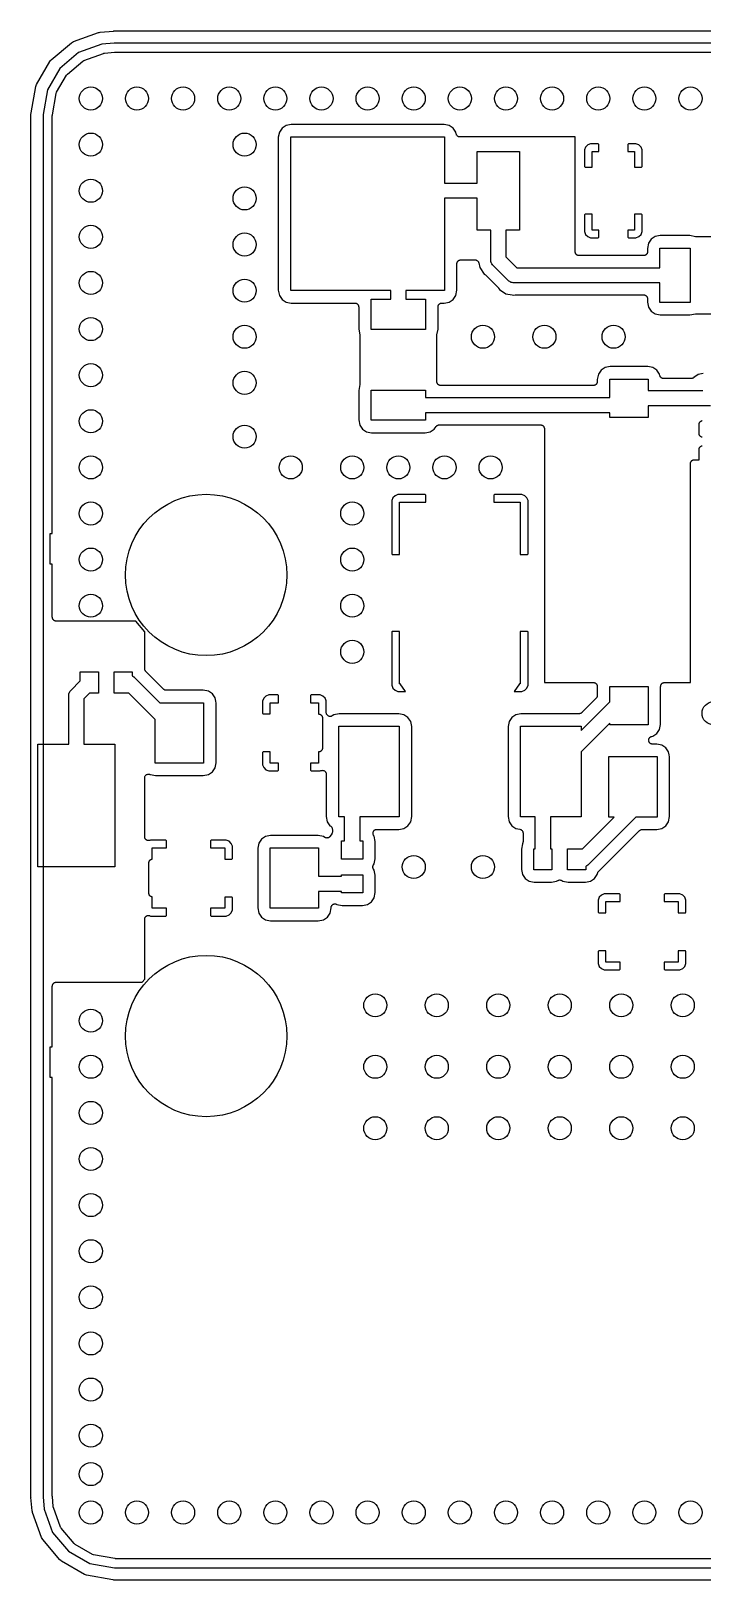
# Model space of a CAD drawing. Extents: x 126.9 to 152.5, y -81.4 to -55.8.
# Drawn here: x 126.9 to 137.99, y -81.38 to -55.78 of the extents above; entities that cross this region are included whole.
import ezdxf

# ---------------------------------------------------------------- set-up
doc = ezdxf.new("R2010")
doc.units = 0
doc.header["$MEASUREMENT"] = 0
doc.layers.add('BLACK', color=7, linetype='CONTINUOUS')

msp = doc.modelspace()

# ---------------------------------------------------------------- linework, layer by layer
at = {"layer": 'BLACK', "linetype": 'Continuous'}
for points in [[(151.132, -81.38), (128.268, -81.38), (128.259, -81.3785), (128.253, -81.3785), (127.818, -81.3019), (127.786, -81.29), (127.404, -81.0695), (127.392, -81.0599), (127.377, -81.0472), (127.094, -80.7093), (127.076, -80.6792), (126.925, -80.2647), (126.923, -80.2519), (126.92, -80.2392), (126.9, -80.0187), (126.901, -80.0158), (126.9, -80.0122), (126.9, -57.1478), (126.902, -57.1392), (126.902, -57.1326), (126.978, -56.6983), (126.99, -56.6656), (126.99, -56.6656), (127.211, -56.2837), (127.222, -56.2704), (127.233, -56.2571), (127.571, -55.9735), (127.601, -55.9562), (128.015, -55.8053), (128.028, -55.8031), (128.041, -55.7997), (128.261, -55.7804), (128.264, -55.7806), (128.268, -55.78), (151.132, -55.78)], [(151.116, -81.0276), (128.298, -81.0276), (128.292, -81.0266), (128.287, -81.0266), (127.934, -80.9645), (127.933, -80.9641), (127.914, -80.957), (127.628, -80.7921), (127.611, -80.778), (127.399, -80.5254), (127.392, -80.5133), (127.388, -80.5063), (127.271, -80.1833), (127.269, -80.1751), (127.267, -80.1671), (127.253, -80.0017), (127.253, -79.999), (127.252, -79.9962), (127.252, -73.0758), (127.216, -73.0758), (127.216, -72.5678), (127.252, -72.5678), (127.252, -71.5645), (127.253, -71.559), (127.253, -71.5535), (127.255, -71.5483), (127.256, -71.5428), (127.259, -71.538), (127.261, -71.5327), (127.264, -71.5285), (127.267, -71.5237), (127.272, -71.5201), (127.275, -71.5159), (127.28, -71.5131), (127.284, -71.5095), (127.289, -71.5076), (127.294, -71.5048), (127.3, -71.5039), (127.305, -71.502), (127.31, -71.502), (127.316, -71.501), (128.737, -71.501), (128.778, -71.4523), (128.778, -70.4602), (128.779, -70.4534), (128.78, -70.4465), (128.781, -70.4426), (128.782, -70.4385), (128.785, -70.4325), (128.788, -70.4261), (128.791, -70.423), (128.793, -70.4194), (128.798, -70.4149), (128.803, -70.4098), (128.807, -70.4079), (128.81, -70.4052), (128.816, -70.4028), (128.822, -70.3996), (128.827, -70.3991), (128.83, -70.3977), (128.837, -70.3977), (128.844, -70.3968), (128.848, -70.3977), (128.853, -70.3977), (128.859, -70.4), (128.866, -70.4015), (128.877, -70.4063), (129.128, -70.4063), (129.139, -70.3958), (129.139, -70.2793), (128.902, -70.2793), (128.902, -70.0916), (128.899, -70.0916), (128.894, -70.0897), (128.889, -70.0887), (128.884, -70.086), (128.879, -70.0841), (128.874, -70.0805), (128.87, -70.0777), (128.866, -70.0735), (128.862, -70.0699), (128.859, -70.0651), (128.855, -70.0608), (128.854, -70.0556), (128.851, -70.0508), (128.85, -70.0453), (128.848, -70.0401), (128.848, -70.0345), (128.847, -70.0291), (128.847, -69.5287), (128.848, -69.5232), (128.848, -69.5177), (128.85, -69.5124), (128.851, -69.507), (128.854, -69.5022), (128.855, -69.4969), (128.859, -69.4927), (128.862, -69.4879), (128.866, -69.4843), (128.87, -69.48), (128.874, -69.4773), (128.879, -69.4737), (128.884, -69.4718), (128.889, -69.469), (128.894, -69.4681), (128.899, -69.4662), (128.902, -69.4662), (128.902, -69.2785), (129.139, -69.2785), (129.139, -69.1619), (129.128, -69.1515), (128.877, -69.1515), (128.866, -69.1562), (128.859, -69.1577), (128.853, -69.1601), (128.848, -69.1601), (128.844, -69.161), (128.837, -69.1601), (128.83, -69.1601), (128.827, -69.1587), (128.822, -69.1581), (128.816, -69.1549), (128.81, -69.1525), (128.807, -69.1499), (128.803, -69.1479), (128.798, -69.1428), (128.793, -69.1384), (128.791, -69.1348), (128.788, -69.1317), (128.785, -69.1253), (128.782, -69.1193), (128.781, -69.1152), (128.78, -69.1113), (128.779, -69.1044), (128.778, -69.0976), (128.778, -68.1246), (128.778, -68.1225), (128.778, -68.1204), (128.78, -68.1117), (128.782, -68.1029), (128.783, -68.101), (128.783, -68.099), (128.788, -68.0915), (128.793, -68.0838), (128.794, -68.0824), (128.796, -68.0807), (128.803, -68.0754), (128.81, -68.0696), (128.812, -68.0689), (128.813, -68.0676), (128.822, -68.0651), (128.83, -68.062), (128.833, -68.062), (128.835, -68.0615), (128.844, -68.062), (128.853, -68.062), (128.854, -68.0628), (128.857, -68.0629), (128.865, -68.0665), (128.873, -68.0696), (128.874, -68.0698), (128.958, -68.0867), (129.746, -68.0867), (129.83, -68.0699), (129.896, -68.0257), (129.94, -67.9595), (129.957, -67.8752), (129.957, -66.887), (129.951, -66.8552), (129.94, -66.8027), (129.896, -66.7365), (129.83, -66.6923), (129.746, -66.6756), (129.132, -66.6756), (129.13, -66.6751), (129.127, -66.6753), (129.119, -66.6732), (129.111, -66.6717), (129.108, -66.6704), (129.106, -66.6696), (129.099, -66.6649), (129.092, -66.6607), (129.09, -66.6586), (129.088, -66.657), (128.797, -66.3661), (128.795, -66.3638), (128.793, -66.362), (128.789, -66.3548), (128.784, -66.348), (128.783, -66.3453), (128.782, -66.3429), (128.78, -66.3347), (128.778, -66.3267), (128.778, -66.3239), (128.778, -66.3212), (128.778, -65.7077), (128.631, -65.532), (127.895, -65.532), (127.889, -65.533), (127.883, -65.532), (127.316, -65.532), (127.31, -65.531), (127.305, -65.531), (127.3, -65.5291), (127.294, -65.5282), (127.289, -65.5254), (127.284, -65.5235), (127.28, -65.5199), (127.275, -65.5171), (127.272, -65.5129), (127.267, -65.5093), (127.264, -65.5045), (127.261, -65.5002), (127.259, -65.495), (127.256, -65.4902), (127.255, -65.4847), (127.253, -65.4795), (127.253, -65.474), (127.252, -65.4685), (127.252, -64.5922), (127.216, -64.5922), (127.216, -64.0842), (127.252, -64.0842), (127.252, -57.1776), (127.253, -57.1722), (127.253, -57.1666), (127.315, -56.8143), (127.323, -56.7936), (127.323, -56.7936), (127.488, -56.5081), (127.496, -56.4989), (127.502, -56.4912), (127.755, -56.2793), (127.774, -56.2683), (128.097, -56.1507), (128.105, -56.1493), (128.113, -56.1471), (128.278, -56.1326), (128.281, -56.1329), (128.284, -56.1324), (151.102, -56.1324)], [(138.69, -59.182), (137.892, -59.182), (137.886, -59.1809), (137.88, -59.1808), (137.785, -59.1618), (137.297, -59.1618), (137.213, -59.1786), (137.147, -59.2228), (137.103, -59.289), (137.086, -59.3733), (137.086, -59.4285), (137.085, -59.434), (137.085, -59.4395), (137.083, -59.4447), (137.082, -59.4502), (137.079, -59.455), (137.077, -59.4602), (137.074, -59.4645), (137.071, -59.4693), (137.067, -59.4729), (137.063, -59.4771), (137.058, -59.4799), (137.054, -59.4835), (137.049, -59.4854), (137.044, -59.4882), (137.039, -59.4891), (137.033, -59.491), (137.028, -59.491), (137.022, -59.492), (135.953, -59.492), (135.948, -59.491), (135.942, -59.491), (135.937, -59.4891), (135.932, -59.4882), (135.927, -59.4854), (135.922, -59.4835), (135.917, -59.4799), (135.913, -59.4771), (135.909, -59.4729), (135.905, -59.4693), (135.902, -59.4645), (135.899, -59.4602), (135.897, -59.455), (135.894, -59.4502), (135.893, -59.4447), (135.891, -59.4395), (135.891, -59.434), (135.89, -59.4285), (135.89, -57.5373), (135.889, -57.532), (135.884, -57.531), (133.987, -57.531), (133.977, -57.5292), (133.967, -57.5276), (133.966, -57.5273), (133.965, -57.5272), (133.956, -57.522), (133.947, -57.517), (133.947, -57.5165), (133.946, -57.5161), (133.94, -57.5082), (133.933, -57.5004), (133.932, -57.4998), (133.932, -57.4992), (133.928, -57.4895), (133.925, -57.4799), (133.919, -57.453), (133.875, -57.3868), (133.809, -57.3426), (133.725, -57.3258), (131.197, -57.3258), (131.113, -57.3426), (131.047, -57.3868), (131.003, -57.453), (130.986, -57.5373), (130.986, -60.0647), (131.003, -60.149), (131.047, -60.2152), (131.113, -60.2594), (131.197, -60.2762), (132.25, -60.2762), (132.256, -60.2771), (132.261, -60.2771), (132.267, -60.279), (132.272, -60.28), (132.277, -60.2828), (132.282, -60.2847), (132.286, -60.2882), (132.291, -60.291), (132.295, -60.2953), (132.299, -60.2988), (132.302, -60.3037), (132.305, -60.3079), (132.307, -60.3131), (132.31, -60.3179), (132.311, -60.3234), (132.313, -60.3286), (132.313, -60.3342), (132.314, -60.3397), (132.314, -60.7077), (132.333, -60.803), (132.333, -60.8092), (132.334, -60.8154), (132.334, -61.6126), (132.333, -61.6188), (132.333, -61.625), (132.314, -61.7203), (132.314, -62.2077), (132.331, -62.292), (132.375, -62.3582), (132.441, -62.4024), (132.525, -62.4192), (133.413, -62.4192), (133.497, -62.4024), (133.563, -62.3582), (133.591, -62.3172), (133.597, -62.3107), (133.603, -62.3039), (133.604, -62.3028), (133.606, -62.3013), (133.614, -62.2973), (133.622, -62.2928), (133.624, -62.2925), (133.626, -62.2915), (133.635, -62.2906), (133.643, -62.289), (135.319, -62.289), (135.324, -62.29), (135.33, -62.29), (135.335, -62.2919), (135.34, -62.2928), (135.345, -62.2956), (135.35, -62.2975), (135.355, -62.3011), (135.359, -62.3039), (135.363, -62.3081), (135.367, -62.3117), (135.37, -62.3165), (135.373, -62.3207), (135.375, -62.326), (135.378, -62.3308), (135.379, -62.3363), (135.381, -62.3415), (135.381, -62.347), (135.382, -62.3525), (135.382, -66.5417), (135.383, -66.547), (135.388, -66.548), (136.193, -66.548), (136.198, -66.549), (136.204, -66.549), (136.209, -66.5509), (136.215, -66.5518), (136.219, -66.5546), (136.225, -66.5565), (136.229, -66.5601), (136.234, -66.5629), (136.237, -66.5671), (136.241, -66.5707), (136.244, -66.5755), (136.248, -66.5797), (136.25, -66.585), (136.253, -66.5898), (136.253, -66.5953), (136.255, -66.6005), (136.255, -66.606), (136.256, -66.6115), (136.256, -66.7625), (136.256, -66.7653), (136.256, -66.7681), (136.254, -66.7761), (136.253, -66.7843), (136.251, -66.7867), (136.25, -66.7894), (136.246, -66.7962), (136.241, -66.8034), (136.239, -66.8052), (136.238, -66.8074), (136.001, -67.0443), (135.999, -67.0459), (135.997, -67.0481), (135.99, -67.0522), (135.983, -67.057), (135.98, -67.0577), (135.978, -67.0591), (135.969, -67.0605), (135.961, -67.0627), (135.959, -67.0624), (135.956, -67.0629), (134.992, -67.0629), (134.908, -67.0797), (134.842, -67.1239), (134.797, -67.1901), (134.781, -67.2743), (134.781, -68.763), (134.797, -68.8473), (134.842, -68.9134), (134.908, -68.9576), (134.978, -68.9716), (134.988, -68.9753), (134.997, -68.9789), (134.998, -68.9793), (134.998, -68.9796), (135.006, -68.9864), (135.014, -68.993), (135.014, -68.9937), (135.015, -68.9941), (135.02, -69.0032), (135.025, -69.0121), (135.025, -69.0128), (135.026, -69.0135), (135.027, -69.0237), (135.029, -69.0339), (135.029, -69.1796), (135.028, -69.1871), (135.027, -69.1947), (135.026, -69.1979), (135.025, -69.2014), (135.021, -69.208), (135.018, -69.2149), (135.018, -69.216), (135.001, -69.3003), (135.001, -69.6377), (135.018, -69.722), (135.062, -69.7882), (135.128, -69.8324), (135.212, -69.8492), (135.5, -69.8492), (135.584, -69.8324), (135.601, -69.8212), (135.605, -69.8196), (135.608, -69.8171), (135.615, -69.8152), (135.621, -69.8124), (135.625, -69.8121), (135.629, -69.8109), (135.636, -69.8114), (135.643, -69.8109), (135.647, -69.8121), (135.651, -69.8124), (135.657, -69.8152), (135.664, -69.8171), (135.667, -69.8196), (135.671, -69.8212), (135.688, -69.8324), (135.772, -69.8492), (136.06, -69.8492), (136.144, -69.8324), (136.21, -69.7882), (136.254, -69.722), (136.258, -69.7063), (136.258, -69.705), (136.258, -69.7036), (136.261, -69.6961), (136.263, -69.6911), (136.264, -69.6889), (136.266, -69.6858), (136.266, -69.6847), (136.267, -69.6835), (136.268, -69.6827), (136.272, -69.6781), (136.275, -69.673), (136.954, -68.9943), (136.956, -68.9927), (136.958, -68.9905), (136.965, -68.9864), (136.972, -68.9816), (136.975, -68.9809), (136.977, -68.9795), (136.986, -68.9781), (136.994, -68.9759), (136.996, -68.9761), (136.999, -68.9757), (137.239, -68.9757), (137.323, -68.9589), (137.389, -68.9147), (137.433, -68.8485), (137.45, -68.7642), (137.45, -67.776), (137.444, -67.7442), (137.433, -67.6917), (137.389, -67.6255), (137.323, -67.5813), (137.239, -67.5646), (137.167, -67.5646), (137.163, -67.5637), (137.158, -67.5638), (137.152, -67.5618), (137.146, -67.5607), (137.141, -67.5583), (137.137, -67.5568), (137.132, -67.5528), (137.126, -67.5497), (137.123, -67.546), (137.12, -67.5429), (137.116, -67.5376), (137.112, -67.5328), (137.111, -67.5283), (137.108, -67.5241), (137.107, -67.518), (137.105, -67.5121), (137.105, -67.5072), (137.104, -67.5025), (137.105, -67.4963), (137.105, -67.4901), (137.106, -67.4855), (137.107, -67.4807), (137.11, -67.4752), (137.112, -67.4693), (137.115, -67.4656), (137.118, -67.4613), (137.122, -67.4572), (137.126, -67.4524), (137.131, -67.45), (137.134, -67.4468), (137.14, -67.4445), (137.146, -67.4414), (137.15, -67.4406), (137.155, -67.4388), (137.175, -67.4349), (137.241, -67.3907), (137.285, -67.3245), (137.302, -67.2402), (137.302, -66.6115), (137.303, -66.606), (137.303, -66.6005), (137.305, -66.5953), (137.305, -66.5898), (137.308, -66.585), (137.31, -66.5797), (137.314, -66.5755), (137.317, -66.5707), (137.321, -66.5671), (137.324, -66.5629), (137.329, -66.5601), (137.333, -66.5565), (137.339, -66.5546), (137.343, -66.5518), (137.349, -66.5509), (137.354, -66.549), (137.36, -66.549), (137.365, -66.548), (137.789, -66.548), (137.794, -66.547), (137.795, -66.5417), (137.795, -62.9285), (137.796, -62.923), (137.796, -62.9175), (137.798, -62.9123), (137.799, -62.9068), (137.802, -62.902), (137.804, -62.8968), (137.807, -62.8925), (137.81, -62.8877), (137.814, -62.8841), (137.818, -62.8799), (137.822, -62.8771), (137.827, -62.8735), (137.832, -62.8716), (137.837, -62.8688), (137.842, -62.8679), (137.847, -62.866), (137.853, -62.866), (137.858, -62.865), (137.938, -62.865), (137.938, -62.6975), (137.938, -62.692), (137.938, -62.6865), (137.94, -62.6813), (137.941, -62.6758), (137.944, -62.671), (137.946, -62.6657), (137.95, -62.6615), (137.952, -62.6567), (137.957, -62.6531), (137.96, -62.6489), (137.965, -62.6461), (137.969, -62.6425), (137.974, -62.6406), (137.979, -62.6378), (137.985, -62.6369), (137.99, -62.635)], [(138.007, -61.4418), (137.923, -61.4586), (137.852, -61.5058), (137.85, -61.5091), (137.848, -61.5102), (137.846, -61.5117), (137.838, -61.5157), (137.83, -61.5202), (137.828, -61.5205), (137.826, -61.5215), (137.818, -61.5224), (137.809, -61.524), (137.351, -61.524), (137.341, -61.5222), (137.331, -61.5206), (137.33, -61.5203), (137.329, -61.5202), (137.32, -61.515), (137.311, -61.51), (137.311, -61.5095), (137.31, -61.5091), (137.304, -61.5012), (137.297, -61.4934), (137.296, -61.4928), (137.296, -61.4922), (137.292, -61.4825), (137.289, -61.4729), (137.285, -61.4535), (137.241, -61.3873), (137.175, -61.3431), (137.09, -61.3263), (136.468, -61.3263), (136.383, -61.3431), (136.317, -61.3873), (136.273, -61.4535), (136.256, -61.5378), (136.256, -61.5755), (136.255, -61.581), (136.255, -61.5865), (136.253, -61.5917), (136.253, -61.5972), (136.25, -61.602), (136.248, -61.6073), (136.244, -61.6115), (136.241, -61.6163), (136.237, -61.6199), (136.234, -61.6241), (136.229, -61.6269), (136.225, -61.6305), (136.219, -61.6324), (136.215, -61.6352), (136.209, -61.6361), (136.204, -61.638), (136.198, -61.638), (136.193, -61.639), (133.667, -61.639), (133.662, -61.638), (133.656, -61.638), (133.651, -61.6361), (133.646, -61.6352), (133.641, -61.6324), (133.636, -61.6305), (133.631, -61.6269), (133.627, -61.6241), (133.623, -61.6199), (133.619, -61.6163), (133.616, -61.6115), (133.613, -61.6073), (133.611, -61.602), (133.608, -61.5972), (133.607, -61.5917), (133.605, -61.5865), (133.605, -61.581), (133.604, -61.5755), (133.604, -60.8154), (133.605, -60.8092), (133.605, -60.803), (133.624, -60.7077), (133.624, -60.3397), (133.625, -60.3342), (133.625, -60.3286), (133.627, -60.3234), (133.628, -60.3179), (133.631, -60.3131), (133.633, -60.3079), (133.636, -60.3037), (133.639, -60.2988), (133.643, -60.2953), (133.647, -60.291), (133.652, -60.2882), (133.656, -60.2847), (133.661, -60.2828), (133.666, -60.28), (133.671, -60.279), (133.677, -60.2771), (133.682, -60.2771), (133.688, -60.2762), (133.725, -60.2762), (133.809, -60.2594), (133.875, -60.2152), (133.919, -60.149), (133.936, -60.0647), (133.936, -59.6265), (133.937, -59.621), (133.937, -59.6155), (133.939, -59.6103), (133.94, -59.6048), (133.943, -59.6), (133.945, -59.5947), (133.948, -59.5905), (133.951, -59.5857), (133.955, -59.5821), (133.959, -59.5779), (133.964, -59.5751), (133.968, -59.5715), (133.973, -59.5696), (133.978, -59.5668), (133.983, -59.5659), (133.989, -59.564), (133.994, -59.564), (134, -59.563), (134.237, -59.563), (134.247, -59.5648), (134.257, -59.5664), (134.258, -59.5667), (134.258, -59.5668), (134.267, -59.572), (134.276, -59.577), (134.277, -59.5775), (134.277, -59.5779), (134.284, -59.5858), (134.291, -59.5936), (134.291, -59.5942), (134.292, -59.5947), (134.295, -59.6045), (134.299, -59.6141), (134.314, -59.6898), (134.386, -59.7973), (134.408, -59.812), (134.412, -59.8163), (134.417, -59.8199), (134.617, -60.0198), (134.621, -60.0249), (134.625, -60.0294), (134.64, -60.0513), (134.747, -60.1231), (134.848, -60.1432), (134.848, -60.1432), (134.874, -60.1484), (134.9, -60.1432), (134.906, -60.1431), (134.912, -60.142), (137.022, -60.142), (137.028, -60.143), (137.033, -60.143), (137.039, -60.1449), (137.044, -60.1458), (137.049, -60.1486), (137.054, -60.1505), (137.058, -60.1541), (137.063, -60.1569), (137.067, -60.1611), (137.071, -60.1647), (137.074, -60.1695), (137.077, -60.1737), (137.079, -60.179), (137.082, -60.1838), (137.083, -60.1893), (137.085, -60.1945), (137.085, -60.2), (137.086, -60.2055), (137.086, -60.2607), (137.103, -60.345), (137.147, -60.4112), (137.213, -60.4554), (137.297, -60.4722), (137.785, -60.4722), (137.88, -60.4532), (137.886, -60.4531), (137.892, -60.452), (138.69, -60.452)], [(138.127, -61.974), (137.096, -61.974), (137.096, -62.1665), (136.462, -62.1665), (136.462, -62.089), (133.419, -62.089), (133.419, -62.214), (132.519, -62.214), (132.519, -61.714), (133.419, -61.714), (133.419, -61.839), (136.462, -61.839), (136.462, -61.5315), (137.096, -61.5315), (137.096, -61.724), (138.001, -61.724)], [(137.99, -62.4945), (137.985, -62.4926), (137.979, -62.4917), (137.974, -62.4889), (137.969, -62.487), (137.965, -62.4834), (137.96, -62.4806), (137.957, -62.4764), (137.952, -62.4728), (137.95, -62.468), (137.946, -62.4637), (137.944, -62.4585), (137.941, -62.4537), (137.94, -62.4482), (137.938, -62.443), (137.938, -62.4375), (137.938, -62.432), (137.938, -62.282), (137.938, -62.2765), (137.938, -62.271), (137.94, -62.2658), (137.941, -62.2603), (137.944, -62.2555), (137.946, -62.2502), (137.95, -62.246), (137.952, -62.2412), (137.957, -62.2376), (137.96, -62.2334), (137.965, -62.2306), (137.969, -62.227), (137.974, -62.2251), (137.979, -62.2223), (137.985, -62.2214), (137.99, -62.2195)]]:
    msp.add_lwpolyline(points, dxfattribs=at)
for points in [[(128.071, -55.9978), (127.686, -56.1381), (127.375, -56.3989), (127.172, -56.7504), (127.1, -57.1587), (127.1, -80.0056), (127.118, -80.2087), (127.258, -80.5942), (127.519, -80.9051), (127.87, -81.108), (128.279, -81.18), (151.126, -81.18), (151.329, -81.1622), (151.714, -81.0219), (152.025, -80.7611), (152.228, -80.4096), (152.3, -80.0012), (152.3, -57.1544), (152.282, -56.9513), (152.142, -56.5658), (151.881, -56.2549), (151.53, -56.052), (151.121, -55.98), (128.274, -55.98)], [(134.27, -58.295), (134.27, -57.77), (134.97, -57.77), (134.97, -59.07), (134.745, -59.07), (134.745, -59.5112), (134.926, -59.692), (137.291, -59.692), (137.291, -59.367), (137.791, -59.367), (137.791, -60.267), (137.291, -60.267), (137.291, -59.942), (134.871, -59.942), (134.869, -59.9415), (134.863, -59.942), (134.847, -59.9378), (134.831, -59.9349), (134.826, -59.9321), (134.821, -59.9307), (134.808, -59.9213), (134.793, -59.9131), (134.79, -59.9089), (134.788, -59.9073), (134.53, -59.6495), (134.528, -59.6472), (134.524, -59.6437), (134.516, -59.6295), (134.506, -59.616), (134.505, -59.6107), (134.502, -59.6059), (134.499, -59.5898), (134.495, -59.5739), (134.495, -59.5684), (134.495, -59.5657), (134.495, -59.07), (134.27, -59.07), (134.27, -58.545), (133.731, -58.545), (133.731, -60.071), (133.094, -60.071), (133.094, -60.214), (133.419, -60.214), (133.419, -60.714), (132.519, -60.714), (132.519, -60.214), (132.844, -60.214), (132.844, -60.071), (131.191, -60.071), (131.191, -57.531), (133.731, -57.531), (133.731, -58.295)], [(136.098, -57.6623), (136.062, -57.6981), (136.043, -57.7447), (136.043, -58.0211), (136.053, -58.0315), (136.17, -58.0315), (136.17, -57.77), (136.281, -57.77), (136.281, -57.6534), (136.271, -57.643), (136.145, -57.643)], [(136.758, -57.6534), (136.758, -57.77), (136.87, -57.77), (136.87, -58.0315), (136.987, -58.0315), (136.997, -58.0211), (136.997, -57.7447), (136.978, -57.6981), (136.942, -57.6623), (136.895, -57.643), (136.769, -57.643)], [(136.043, -58.8189), (136.043, -59.0953), (136.062, -59.1419), (136.098, -59.1777), (136.145, -59.197), (136.271, -59.197), (136.281, -59.1866), (136.281, -59.07), (136.17, -59.07), (136.17, -58.8085), (136.053, -58.8085)], [(136.87, -59.07), (136.758, -59.07), (136.758, -59.1866), (136.769, -59.197), (136.895, -59.197), (136.942, -59.1777), (136.978, -59.1419), (136.997, -59.0953), (136.997, -58.8189), (136.987, -58.8085), (136.87, -58.8085)], [(132.914, -63.4596), (132.878, -63.4954), (132.859, -63.542), (132.859, -64.4218), (132.869, -64.4322), (132.986, -64.4322), (132.986, -63.5673), (133.422, -63.5673), (133.422, -63.4507), (133.411, -63.4403), (132.96, -63.4403)], [(134.548, -63.4507), (134.548, -63.5673), (134.984, -63.5673), (134.984, -64.4322), (135.101, -64.4322), (135.111, -64.4218), (135.111, -63.542), (135.092, -63.4954), (135.056, -63.4596), (135.01, -63.4403), (134.559, -63.4403)], [(132.859, -65.7126), (132.859, -66.5923), (132.878, -66.639), (132.914, -66.6747), (132.96, -66.694), (133.086, -66.694), (133.001, -66.567), (132.986, -66.567), (132.986, -66.5436), (132.984, -66.5416), (132.986, -66.5416), (132.986, -65.7022), (132.869, -65.7022)], [(134.984, -66.5416), (134.986, -66.5416), (134.984, -66.5436), (134.984, -66.567), (134.969, -66.567), (134.884, -66.694), (135.01, -66.694), (135.056, -66.6747), (135.092, -66.639), (135.111, -66.5923), (135.111, -65.7126), (135.101, -65.7022), (134.984, -65.7022)], [(127.865, -66.723), (127.773, -66.8151), (127.773, -67.564), (128.283, -67.564), (128.283, -69.596), (127.013, -69.596), (127.013, -67.564), (127.523, -67.564), (127.523, -66.7606), (127.523, -66.7579), (127.523, -66.7524), (127.527, -66.7365), (127.53, -66.7204), (127.533, -66.7156), (127.534, -66.7103), (127.543, -66.6968), (127.552, -66.6826), (127.556, -66.6791), (127.557, -66.6768), (127.713, -66.5212), (127.713, -66.373), (128.013, -66.373), (128.013, -66.723)], [(128.585, -66.4437), (128.6, -66.4519), (128.603, -66.4561), (128.605, -66.4577), (129.028, -66.8807), (129.752, -66.8807), (129.752, -67.8815), (128.952, -67.8815), (128.952, -67.1578), (128.517, -66.723), (128.273, -66.723), (128.273, -66.373), (128.573, -66.373), (128.573, -66.435)], [(131.515, -66.7642), (131.515, -66.8807), (131.652, -66.8807), (131.652, -67.0674), (131.657, -67.0684), (131.663, -67.0684), (131.668, -67.0703), (131.674, -67.0713), (131.679, -67.074), (131.684, -67.0759), (131.688, -67.0795), (131.693, -67.0823), (131.696, -67.0865), (131.701, -67.0901), (131.703, -67.0949), (131.707, -67.0992), (131.709, -67.1044), (131.712, -67.1092), (131.713, -67.1147), (131.715, -67.1199), (131.715, -67.1255), (131.716, -67.1309), (131.716, -67.6313), (131.715, -67.6368), (131.715, -67.6423), (131.713, -67.6476), (131.712, -67.653), (131.709, -67.6578), (131.707, -67.6631), (131.703, -67.6673), (131.701, -67.6721), (131.696, -67.6757), (131.693, -67.68), (131.688, -67.6827), (131.684, -67.6863), (131.679, -67.6882), (131.674, -67.691), (131.668, -67.6919), (131.663, -67.6938), (131.657, -67.6938), (131.652, -67.6948), (131.652, -67.8815), (131.515, -67.8815), (131.515, -67.9981), (131.526, -68.0085), (131.677, -68.0085), (131.691, -68.003), (131.697, -68.0015), (131.704, -67.9991), (131.708, -67.9991), (131.712, -67.9982), (131.719, -67.9991), (131.726, -67.9991), (131.73, -68.0006), (131.734, -68.0011), (131.74, -68.0043), (131.747, -68.0067), (131.75, -68.0094), (131.753, -68.0113), (131.758, -68.0164), (131.763, -68.0209), (131.766, -68.0245), (131.768, -68.0276), (131.771, -68.034), (131.774, -68.04), (131.775, -68.0441), (131.777, -68.0479), (131.777, -68.0549), (131.778, -68.0617), (131.778, -68.763), (131.795, -68.8473), (131.839, -68.9134), (131.852, -68.9218), (131.858, -68.928), (131.865, -68.9337), (131.866, -68.9356), (131.868, -68.937), (131.872, -68.9451), (131.876, -68.9528), (131.877, -68.9549), (131.877, -68.9568), (131.878, -68.9657), (131.88, -68.9746), (131.88, -69.0142), (131.879, -69.0217), (131.878, -69.0293), (131.877, -69.0325), (131.876, -69.0359), (131.872, -69.0425), (131.869, -69.0495), (131.843, -69.0891), (131.839, -69.0931), (131.836, -69.0977), (131.831, -69.101), (131.828, -69.105), (131.823, -69.1075), (131.818, -69.1108), (131.813, -69.1123), (131.808, -69.1148), (131.802, -69.1154), (131.797, -69.1169), (131.791, -69.1166), (131.786, -69.1172), (131.78, -69.1159), (131.775, -69.1155), (131.77, -69.1133), (131.764, -69.1119), (131.76, -69.1089), (131.755, -69.1066), (131.73, -69.0901), (131.646, -69.0733), (130.858, -69.0733), (130.774, -69.0901), (130.708, -69.1343), (130.664, -69.2005), (130.647, -69.2848), (130.647, -70.273), (130.664, -70.3573), (130.708, -70.4235), (130.774, -70.4677), (130.858, -70.4844), (131.646, -70.4844), (131.73, -70.4677), (131.796, -70.4235), (131.84, -70.3573), (131.857, -70.273), (131.857, -70.2685), (131.858, -70.2665), (131.857, -70.2644), (131.859, -70.2556), (131.861, -70.2468), (131.862, -70.245), (131.863, -70.2429), (131.868, -70.2355), (131.872, -70.2277), (131.874, -70.2264), (131.875, -70.2246), (131.882, -70.2193), (131.889, -70.2135), (131.891, -70.2128), (131.893, -70.2116), (131.901, -70.2091), (131.91, -70.206), (131.912, -70.206), (131.914, -70.2054), (131.923, -70.206), (131.932, -70.206), (131.934, -70.2067), (131.936, -70.2068), (131.944, -70.2105), (131.952, -70.2135), (131.953, -70.2143), (132.038, -70.2312), (132.376, -70.2312), (132.46, -70.2144), (132.526, -70.1702), (132.57, -70.104), (132.587, -70.0197), (132.587, -69.7323), (132.57, -69.648), (132.559, -69.6313), (132.558, -69.6275), (132.555, -69.6241), (132.553, -69.6174), (132.55, -69.6111), (132.55, -69.6069), (132.549, -69.6029), (132.549, -69.596), (132.549, -69.5891), (132.55, -69.5851), (132.55, -69.5809), (132.553, -69.5746), (132.555, -69.5679), (132.558, -69.5645), (132.559, -69.5607), (132.57, -69.544), (132.587, -69.4597), (132.587, -69.1723), (132.57, -69.088), (132.561, -69.0732), (132.56, -69.0712), (132.558, -69.0696), (132.555, -69.0612), (132.552, -69.053), (132.551, -69.0509), (132.551, -69.0489), (132.551, -69.0399), (132.55, -69.031), (132.551, -69.029), (132.551, -69.0269), (132.554, -69.0184), (132.556, -69.0098), (132.558, -69.0081), (132.558, -69.0061), (132.564, -68.9993), (132.569, -68.992), (132.571, -68.9909), (132.572, -68.9892), (132.58, -68.9848), (132.588, -68.9798), (132.59, -68.9793), (132.592, -68.9782), (132.6, -68.9767), (132.609, -68.9745), (132.611, -68.9748), (132.613, -68.9744), (132.978, -68.9744), (133.062, -68.9576), (133.128, -68.9134), (133.173, -68.8473), (133.189, -68.763), (133.189, -67.2743), (133.173, -67.1901), (133.128, -67.1239), (133.062, -67.0797), (132.978, -67.0629), (131.99, -67.0629), (131.905, -67.0797), (131.878, -67.0982), (131.876, -67.099), (131.874, -67.1004), (131.866, -67.1034), (131.858, -67.1071), (131.856, -67.1072), (131.854, -67.1079), (131.845, -67.1079), (131.836, -67.1085), (131.834, -67.1079), (131.831, -67.1079), (131.823, -67.1048), (131.814, -67.1023), (131.813, -67.1011), (131.811, -67.1004), (131.804, -67.0946), (131.797, -67.0893), (131.795, -67.0875), (131.794, -67.0862), (131.789, -67.0784), (131.784, -67.0709), (131.784, -67.0689), (131.783, -67.0671), (131.781, -67.0583), (131.779, -67.0495), (131.779, -67.0474), (131.779, -67.0454), (131.779, -66.8479), (131.778, -66.8467), (131.774, -66.8414), (131.772, -66.8374), (131.77, -66.8339), (131.76, -66.8088), (131.724, -66.7731), (131.677, -66.7537), (131.526, -66.7537)], [(130.78, -66.7731), (130.744, -66.8088), (130.725, -66.8555), (130.725, -67.057), (130.735, -67.0674), (130.852, -67.0674), (130.852, -66.8807), (130.988, -66.8807), (130.988, -66.7642), (130.978, -66.7537), (130.827, -66.7537)], [(136.462, -67.2465), (136.462, -67.2201), (135.987, -67.6951), (135.987, -68.7692), (135.483, -68.7692), (135.483, -69.294), (135.506, -69.294), (135.506, -69.644), (135.206, -69.644), (135.206, -69.294), (135.229, -69.294), (135.229, -68.7692), (134.986, -68.7692), (134.986, -67.2681), (135.987, -67.2681), (135.987, -67.3415), (136.462, -66.8665), (136.462, -66.6115), (137.096, -66.6115), (137.096, -67.2465)], [(132.334, -68.7692), (132.334, -69.166), (132.382, -69.166), (132.382, -69.466), (132.032, -69.466), (132.032, -69.166), (132.08, -69.166), (132.08, -68.7692), (131.983, -68.7692), (131.983, -67.2681), (132.984, -67.2681), (132.984, -68.7692)], [(130.725, -67.7052), (130.725, -67.9068), (130.744, -67.9534), (130.78, -67.9892), (130.827, -68.0085), (130.978, -68.0085), (130.988, -67.9981), (130.988, -67.8815), (130.852, -67.8815), (130.852, -67.6948), (130.735, -67.6948)], [(136.895, -68.7705), (136.105, -69.5607), (136.103, -69.5624), (136.099, -69.5667), (136.085, -69.575), (136.071, -69.5845), (136.066, -69.5858), (136.066, -69.644), (135.766, -69.644), (135.766, -69.4954), (135.764, -69.4911), (135.764, -69.4469), (135.766, -69.4426), (135.766, -69.294), (136.012, -69.294), (136.536, -68.7705), (136.445, -68.7705), (136.445, -67.7697), (137.245, -67.7697), (137.245, -68.7705)], [(130.173, -69.1708), (130.127, -69.1515), (129.876, -69.1515), (129.865, -69.1619), (129.865, -69.2785), (130.101, -69.2785), (130.101, -69.4652), (130.218, -69.4652), (130.228, -69.4548), (130.228, -69.2532), (130.209, -69.2066)], [(132.032, -69.749), (132.032, -69.726), (132.382, -69.726), (132.382, -70.026), (132.032, -70.026), (132.032, -70.003), (131.652, -70.003), (131.652, -70.2793), (130.852, -70.2793), (130.852, -69.2785), (131.652, -69.2785), (131.652, -69.749)], [(130.101, -70.2793), (129.865, -70.2793), (129.865, -70.3958), (129.876, -70.4063), (130.127, -70.4063), (130.173, -70.3869), (130.209, -70.3512), (130.228, -70.3045), (130.228, -70.103), (130.218, -70.0926), (130.101, -70.0926)], [(136.324, -70.0598), (136.288, -70.0956), (136.268, -70.1422), (136.268, -70.3438), (136.279, -70.3542), (136.395, -70.3542), (136.395, -70.1675), (136.632, -70.1675), (136.632, -70.0509), (136.621, -70.0405), (136.37, -70.0405)], [(137.666, -70.0598), (137.62, -70.0405), (137.369, -70.0405), (137.358, -70.0509), (137.358, -70.1675), (137.594, -70.1675), (137.594, -70.3542), (137.711, -70.3542), (137.721, -70.3438), (137.721, -70.1422), (137.702, -70.0956)], [(136.268, -70.992), (136.268, -71.1935), (136.288, -71.2402), (136.324, -71.2759), (136.37, -71.2953), (136.621, -71.2953), (136.632, -71.2848), (136.632, -71.1683), (136.395, -71.1683), (136.395, -70.9816), (136.279, -70.9816)], [(137.594, -71.1683), (137.358, -71.1683), (137.358, -71.2848), (137.369, -71.2953), (137.62, -71.2953), (137.666, -71.2759), (137.702, -71.2402), (137.721, -71.1935), (137.721, -70.992), (137.711, -70.9816), (137.594, -70.9816)]]:
    msp.add_lwpolyline(points, close=True, dxfattribs=at)
at = {"layer": 'BLACK'}
for centre, radius in [((127.889, -56.896), 0.1905), ((127.889, -56.896), 0.1905), ((128.651, -56.896), 0.1905), ((128.651, -56.896), 0.1905), ((129.413, -56.896), 0.1905), ((129.413, -56.896), 0.1905), ((130.175, -56.896), 0.1905), ((130.175, -56.896), 0.1905), ((130.937, -56.896), 0.1905), ((130.937, -56.896), 0.1905), ((131.699, -56.896), 0.1905), ((131.699, -56.896), 0.1905), ((132.461, -56.896), 0.1905), ((132.461, -56.896), 0.1905), ((133.223, -56.896), 0.1905), ((133.223, -56.896), 0.1905), ((133.985, -56.896), 0.1905), ((133.985, -56.896), 0.1905), ((134.747, -56.896), 0.1905), ((134.747, -56.896), 0.1905), ((135.509, -56.896), 0.1905), ((135.509, -56.896), 0.1905), ((136.271, -56.896), 0.1905), ((136.271, -56.896), 0.1905), ((137.033, -56.896), 0.1905), ((137.033, -56.896), 0.1905), ((137.795, -56.896), 0.1905), ((137.795, -56.896), 0.1905), ((127.889, -57.658), 0.1905), ((127.889, -57.658), 0.1905), ((130.429, -57.658), 0.1905), ((130.429, -57.658), 0.1905), ((127.889, -58.42), 0.1905), ((127.889, -58.42), 0.1905), ((130.429, -58.547), 0.1905), ((130.429, -58.547), 0.1905), ((127.889, -59.182), 0.1905), ((127.889, -59.182), 0.1905), ((130.429, -59.309), 0.1905), ((130.429, -59.309), 0.1905), ((127.889, -59.944), 0.1905), ((127.889, -59.944), 0.1905), ((130.429, -60.071), 0.1905), ((130.429, -60.071), 0.1905), ((127.889, -60.706), 0.1905), ((127.889, -60.706), 0.1905), ((130.429, -60.833), 0.1905), ((130.429, -60.833), 0.1905), ((134.366, -60.833), 0.1905), ((134.366, -60.833), 0.1905), ((135.382, -60.833), 0.1905), ((135.382, -60.833), 0.1905), ((136.525, -60.833), 0.1905), ((136.525, -60.833), 0.1905), ((127.889, -61.468), 0.1905), ((127.889, -61.468), 0.1905), ((130.429, -61.595), 0.1905), ((130.429, -61.595), 0.1905), ((127.889, -62.23), 0.1905), ((127.889, -62.23), 0.1905), ((130.429, -62.484), 0.1905), ((130.429, -62.484), 0.1905), ((127.889, -62.992), 0.1905), ((127.889, -62.992), 0.1905), ((131.191, -62.992), 0.1905), ((131.191, -62.992), 0.1905), ((132.207, -62.992), 0.1905), ((132.207, -62.992), 0.1905), ((132.969, -62.992), 0.1905), ((132.969, -62.992), 0.1905), ((133.731, -62.992), 0.1905), ((133.731, -62.992), 0.1905), ((134.493, -62.992), 0.1905), ((134.493, -62.992), 0.1905), ((129.794, -64.77), 1.3335), ((129.794, -64.77), 1.3335), ((127.889, -63.754), 0.1905), ((127.889, -63.754), 0.1905), ((132.207, -63.754), 0.1905), ((132.207, -63.754), 0.1905), ((127.889, -64.516), 0.1905), ((127.889, -64.516), 0.1905), ((132.207, -64.516), 0.1905), ((132.207, -64.516), 0.1905), ((127.889, -65.278), 0.1905), ((127.889, -65.278), 0.1905), ((132.207, -65.278), 0.1905), ((132.207, -65.278), 0.1905), ((132.207, -66.04), 0.1905), ((132.207, -66.04), 0.1905), ((138.176, -67.056), 0.1905), ((138.176, -67.056), 0.1905), ((133.223, -69.596), 0.1905), ((133.223, -69.596), 0.1905), ((134.366, -69.596), 0.1905), ((134.366, -69.596), 0.1905), ((129.794, -72.39), 1.3335), ((129.794, -72.39), 1.3335), ((132.588, -71.882), 0.1905), ((132.588, -71.882), 0.1905), ((133.604, -71.882), 0.1905), ((133.604, -71.882), 0.1905), ((134.62, -71.882), 0.1905), ((134.62, -71.882), 0.1905), ((135.636, -71.882), 0.1905), ((135.636, -71.882), 0.1905), ((136.652, -71.882), 0.1905), ((136.652, -71.882), 0.1905), ((137.668, -71.882), 0.1905), ((137.668, -71.882), 0.1905), ((127.889, -72.136), 0.1905), ((127.889, -72.136), 0.1905), ((127.889, -72.898), 0.1905), ((127.889, -72.898), 0.1905), ((132.588, -72.898), 0.1905), ((132.588, -72.898), 0.1905), ((133.604, -72.898), 0.1905), ((133.604, -72.898), 0.1905), ((134.62, -72.898), 0.1905), ((134.62, -72.898), 0.1905), ((135.636, -72.898), 0.1905), ((135.636, -72.898), 0.1905), ((136.652, -72.898), 0.1905), ((136.652, -72.898), 0.1905), ((137.668, -72.898), 0.1905), ((137.668, -72.898), 0.1905), ((127.889, -73.66), 0.1905), ((127.889, -73.66), 0.1905), ((132.588, -73.914), 0.1905), ((132.588, -73.914), 0.1905), ((133.604, -73.914), 0.1905), ((133.604, -73.914), 0.1905), ((134.62, -73.914), 0.1905), ((134.62, -73.914), 0.1905), ((135.636, -73.914), 0.1905), ((135.636, -73.914), 0.1905), ((136.652, -73.914), 0.1905), ((136.652, -73.914), 0.1905), ((137.668, -73.914), 0.1905), ((137.668, -73.914), 0.1905), ((127.889, -74.422), 0.1905), ((127.889, -74.422), 0.1905), ((127.889, -75.184), 0.1905), ((127.889, -75.184), 0.1905), ((127.889, -75.946), 0.1905), ((127.889, -75.946), 0.1905), ((127.889, -76.708), 0.1905), ((127.889, -76.708), 0.1905), ((127.889, -77.47), 0.1905), ((127.889, -77.47), 0.1905), ((127.889, -78.232), 0.1905), ((127.889, -78.232), 0.1905), ((127.889, -78.994), 0.1905), ((127.889, -78.994), 0.1905), ((127.889, -79.629), 0.1905), ((127.889, -79.629), 0.1905), ((127.889, -80.264), 0.1905), ((127.889, -80.264), 0.1905), ((128.651, -80.264), 0.1905), ((128.651, -80.264), 0.1905), ((129.413, -80.264), 0.1905), ((129.413, -80.264), 0.1905), ((130.175, -80.264), 0.1905), ((130.175, -80.264), 0.1905), ((130.937, -80.264), 0.1905), ((130.937, -80.264), 0.1905), ((131.699, -80.264), 0.1905), ((131.699, -80.264), 0.1905), ((132.461, -80.264), 0.1905), ((132.461, -80.264), 0.1905), ((133.223, -80.264), 0.1905), ((133.223, -80.264), 0.1905), ((133.985, -80.264), 0.1905), ((133.985, -80.264), 0.1905), ((134.747, -80.264), 0.1905), ((134.747, -80.264), 0.1905), ((135.509, -80.264), 0.1905), ((135.509, -80.264), 0.1905), ((136.271, -80.264), 0.1905), ((136.271, -80.264), 0.1905), ((137.033, -80.264), 0.1905), ((137.033, -80.264), 0.1905), ((137.795, -80.264), 0.1905), ((137.795, -80.264), 0.1905)]:
    msp.add_circle(centre, radius, dxfattribs=at)

doc.saveas('drawing.dxf')
